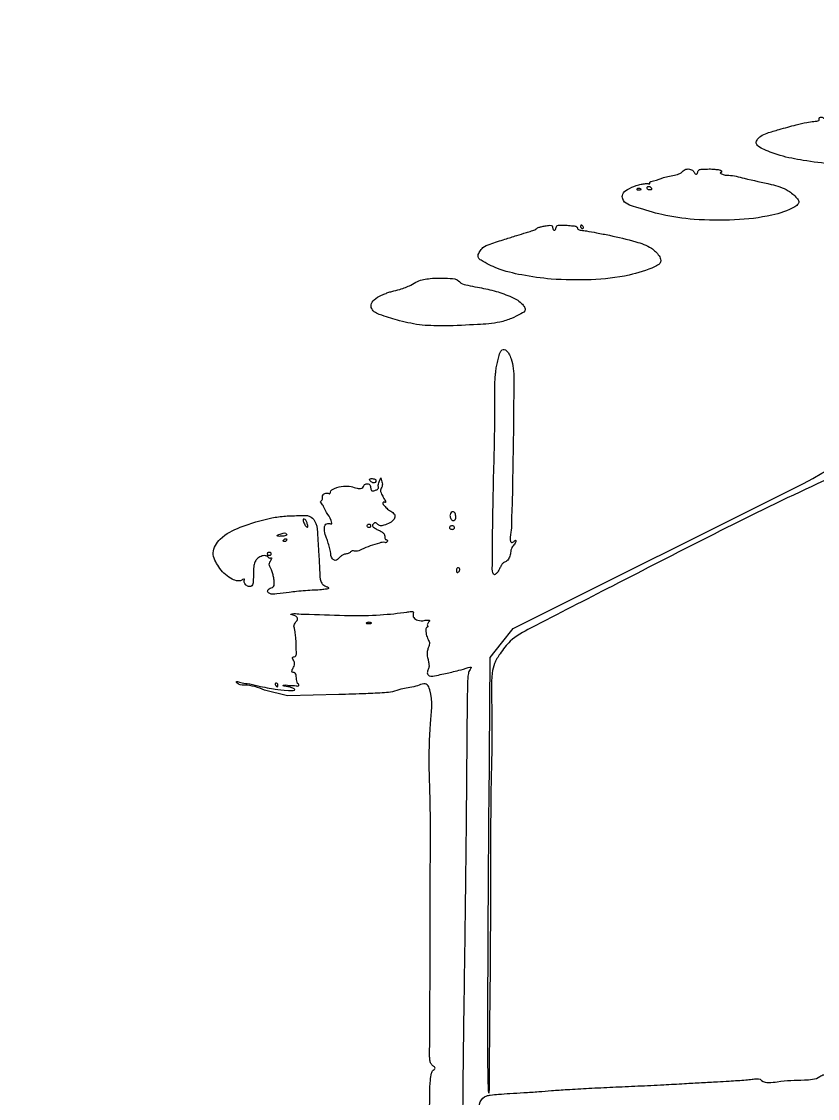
# Model space of a CAD drawing. Extents: x 145.8 to 183.3, y 29.9 to 64.5.
# Drawn here: x 158.26 to 165.39, y 49.81 to 59.44 of the extents above; entities that cross this region are included whole.
import ezdxf

# ---------------------------------------------------------------- set-up
doc = ezdxf.new("R2010")
doc.units = 0
doc.layers.add('Layer_1', color=7, linetype='CONTINUOUS')

msp = doc.modelspace()

# ---------------------------------------------------------------- linework, layer by layer
at = {"layer": 'Layer_1', "color": 7}
for points in [[(163.800847, 57.946522), (163.800847, 57.946822)], [(164.283157, 57.6714), (164.28312, 57.671595)], [(161.463487, 55.324395), (161.476987, 55.36077), (161.488312, 55.32507)], [(162.44655, 52.438125), (162.456975, 53.75385), (162.559455, 53.882625), (162.661927, 54.0114), (165.260527, 55.308577)], [(161.02797, 54.69987), (161.02803, 54.700147)], [(160.46376, 54.343155), (160.464067, 54.34299)], [(161.102947, 53.42136), (160.642275, 53.411235), (160.4388, 53.461335)], [(162.43602, 50.4885), (162.4362, 50.488477)]]:
    msp.add_lwpolyline(points, dxfattribs=at)
for points in [[(163.899645, 57.952072)], [(163.265745, 57.60747)], [(163.00173, 57.13764)], [(161.849257, 56.724915)], [(161.38737, 55.330357)], [(160.823722, 54.93492)], [(161.387505, 54.931012)], [(162.101295, 55.002832)], [(160.636215, 54.85275)], [(162.091845, 54.915337)], [(160.636215, 54.8067)], [(160.495342, 54.680565)], [(162.476332, 54.700118)], [(162.154447, 54.530962)], [(161.391218, 54.064388)], [(160.534492, 53.506673)]]:
    msp.add_lwpolyline(points, close=True, dxfattribs=at)
at = {"layer": 'Layer_1', "color": 1}
msp.add_open_spline([(176.274137, 35.676233), (174.448874, 34.323994), (170.848624, 31.656765), (164.371538, 29.864639), (157.949926, 29.994084), (152.205285, 32.244073), (147.920151, 36.383592), (145.717178, 41.904163), (145.88826, 48.00469), (148.285365, 53.910654), (152.567969, 58.979144), (158.233907, 62.65021), (164.638105, 64.525827), (171.078211, 64.375197), (176.818578, 62.130105), (181.103733, 57.990562), (183.310609, 52.46552), (183.12301, 46.383912), (180.792569, 40.401587), (177.812071, 37.284597), (176.274137, 35.676233)], degree=3, knots=[0, 0, 0, 0, 6.766367, 13.346357, 19.73316, 25.749556, 31.410271, 37.120766, 43.060724, 49.272926, 55.895829, 62.662196, 69.242186, 75.628989, 81.645386, 87.3061, 93.016596, 98.956553, 105.168756, 111.791658, 111.791658, 111.791658, 111.791658], dxfattribs=at)
at = {"layer": 'Layer_1', "color": 7}
for points, knots in [([(165.519622, 58.166055), (165.432455, 58.176287), (165.275316, 58.194732), (165.069578, 58.234329), (164.934808, 58.28393), (164.861089, 58.318371), (164.830052, 58.356306), (164.849813, 58.392672), (164.881272, 58.425792), (164.951071, 58.450938), (165.056766, 58.481677), (165.176076, 58.513596), (165.278719, 58.540794), (165.341531, 58.547707), (165.376061, 58.552644), (165.3952, 58.554656), (165.403997, 58.567639), (165.396446, 58.589542), (165.431475, 58.587413), (165.451381, 58.573807), (165.46192, 58.550278), (165.486048, 58.549737), (165.500112, 58.569743), (165.526525, 58.583295), (165.559163, 58.592042), (165.598959, 58.593371), (165.627366, 58.596063), (165.658522, 58.586757), (165.645141, 58.569334), (165.630932, 58.55749), (165.646572, 58.543139), (165.666204, 58.547364), (165.684216, 58.547498), (165.700197, 58.551752), (165.70034, 58.562535), (165.696308, 58.570467), (165.704386, 58.577501), (165.714688, 58.578555), (165.725537, 58.576763), (165.735101, 58.569848), (165.733246, 58.556484), (165.753007, 58.541808), (165.788939, 58.532278), (165.907937, 58.505895), (166.070729, 58.475508), (166.245149, 58.420897), (166.334957, 58.36655), (166.365507, 58.310112), (166.335861, 58.271749), (166.277839, 58.245094), (166.183934, 58.20874), (166.03997, 58.186834), (165.878244, 58.17189), (165.729126, 58.160818), (165.614009, 58.157297), (165.550283, 58.163156), (165.51957, 58.16598)], [0, 0, 0, 0, 0.263249, 0.474563, 0.627692, 0.690017, 0.722258, 0.757629, 0.798547, 0.86102, 0.973273, 1.132411, 1.229943, 1.292466, 1.319566, 1.337722, 1.345135, 1.364191, 1.387938, 1.417909, 1.441639, 1.455261, 1.481487, 1.508878, 1.543376, 1.582656, 1.624551, 1.639929, 1.657086, 1.67472, 1.684258, 1.709613, 1.729983, 1.742711, 1.750765, 1.758795, 1.766536, 1.777591, 1.789614, 1.799484, 1.808795, 1.825607, 1.864497, 1.923591, 2.188176, 2.364506, 2.466258, 2.502379, 2.534308, 2.595314, 2.695724, 2.83416, 3.030254, 3.183382, 3.282753, 3.375198, 3.375198, 3.375198, 3.375198]), ([(164.28312, 57.671595), (164.183919, 57.68304), (164.00251, 57.70397), (163.805515, 57.770325), (163.639597, 57.817144), (163.6375, 57.907155), (163.692917, 57.947263), (163.750016, 57.97207), (163.805787, 57.987186), (163.840672, 57.99341), (163.866653, 57.995024), (163.8778, 57.988949), (163.887875, 57.990449), (163.878027, 58.010481), (163.950093, 58.021947), (164.006911, 58.052067), (164.091131, 58.065253), (164.143423, 58.078806), (164.164735, 58.088129), (164.181956, 58.107574), (164.20945, 58.125699), (164.248901, 58.124901), (164.275574, 58.107145), (164.283065, 58.088542), (164.290926, 58.080357), (164.30005, 58.075433), (164.308706, 58.079988), (164.313629, 58.08905), (164.313448, 58.102021), (164.324767, 58.121235), (164.365504, 58.121858), (164.411419, 58.124644), (164.464212, 58.122967), (164.499043, 58.117562), (164.525221, 58.11313), (164.528827, 58.100256), (164.524813, 58.091972), (164.510533, 58.092168), (164.546012, 58.064347), (164.610164, 58.07411), (164.767447, 58.027086), (164.942316, 57.998028), (165.111389, 57.94613), (165.186354, 57.8831), (165.2223, 57.838568), (165.213419, 57.805118), (165.131479, 57.751684), (164.941841, 57.694753), (164.635714, 57.658959), (164.403516, 57.667153), (164.283157, 57.6714)], [0, 0, 0, 0, 0.293554, 0.536819, 0.67427, 0.716641, 0.77564, 0.86153, 0.9081, 0.946871, 0.970166, 0.981331, 0.987078, 0.992833, 1.0318, 1.126517, 1.240072, 1.266417, 1.290373, 1.307891, 1.343844, 1.385389, 1.419026, 1.432556, 1.444309, 1.453102, 1.46087, 1.470695, 1.48267, 1.499319, 1.5311, 1.592443, 1.64458, 1.684665, 1.705007, 1.71339, 1.720746, 1.730246, 1.739619, 1.811832, 1.952187, 2.200107, 2.362218, 2.464841, 2.499204, 2.519959, 2.559941, 2.779977, 3.115624, 3.476839, 3.476839, 3.476839, 3.476839]), ([(163.800847, 57.946822), (163.796964, 57.94801), (163.789585, 57.950267), (163.779418, 57.949475), (163.770688, 57.947408), (163.76894, 57.938761), (163.78047, 57.937197), (163.790903, 57.937471), (163.801884, 57.935909), (163.810532, 57.943318), (163.804647, 57.945265), (163.800847, 57.946522)], [0, 0, 0, 0, 0.011987, 0.022779, 0.031207, 0.035888, 0.043789, 0.057767, 0.071206, 0.075849, 0.084303, 0.084303, 0.084303, 0.084303]), ([(163.899645, 57.952072), (163.897504, 57.954857), (163.893229, 57.960416), (163.884655, 57.965775), (163.875766, 57.968565), (163.867453, 57.966295), (163.861939, 57.960258), (163.859543, 57.951931), (163.863568, 57.94295), (163.873157, 57.937628), (163.88448, 57.935949), (163.895024, 57.936848), (163.902925, 57.943873), (163.900762, 57.949281), (163.899645, 57.952072)], [0, 0, 0, 0, 0.010456, 0.020877, 0.02989, 0.037587, 0.045256, 0.053535, 0.062108, 0.072515, 0.084987, 0.096144, 0.103813, 0.11199, 0.11199, 0.11199, 0.11199]), ([(163.001767, 57.137692), (162.914302, 57.148298), (162.752251, 57.167946), (162.536934, 57.221011), (162.414954, 57.28249), (162.350001, 57.323932), (162.345871, 57.356747), (162.365183, 57.387069), (162.394435, 57.430242), (162.478801, 57.459846), (162.578738, 57.492907), (162.687983, 57.526318), (162.767292, 57.551408), (162.818971, 57.566225), (162.847271, 57.575748), (162.863783, 57.582522), (162.874964, 57.593114), (162.891188, 57.602039), (162.916534, 57.608395), (162.951445, 57.615507), (162.981145, 57.620121), (163.012148, 57.620043), (163.015505, 57.601591), (163.016286, 57.589077), (163.02169, 57.5793), (163.030917, 57.574769), (163.040022, 57.579242), (163.045687, 57.588636), (163.045852, 57.601763), (163.054951, 57.621717), (163.096105, 57.620456), (163.142409, 57.621382), (163.190713, 57.615617), (163.22725, 57.613628), (163.23922, 57.597445), (163.239584, 57.583827), (163.253942, 57.577266), (163.279493, 57.575427), (163.332445, 57.567784), (163.416733, 57.551938), (163.565603, 57.522585), (163.729735, 57.484293), (163.890514, 57.432927), (163.95855, 57.364097), (163.988989, 57.311526), (163.972593, 57.270294), (163.872442, 57.219351), (163.67099, 57.159795), (163.354455, 57.124474), (163.121316, 57.133176), (163.00173, 57.13764)], [0, 0, 0, 0, 0.264978, 0.490935, 0.653888, 0.686513, 0.70735, 0.745225, 0.790713, 0.861197, 1.001544, 1.112532, 1.202335, 1.251509, 1.273497, 1.292268, 1.304151, 1.319313, 1.347183, 1.382407, 1.424393, 1.444625, 1.460154, 1.472829, 1.483341, 1.492063, 1.500627, 1.510988, 1.523389, 1.539963, 1.569892, 1.630777, 1.686153, 1.717876, 1.732018, 1.742348, 1.755559, 1.773145, 1.821317, 1.914157, 2.031627, 2.275139, 2.425576, 2.5224, 2.565247, 2.594145, 2.643928, 2.889604, 3.230578, 3.589669, 3.589669, 3.589669, 3.589669]), ([(163.265745, 57.60747), (163.265935, 57.610116), (163.266271, 57.6148), (163.268103, 57.620668), (163.272838, 57.624201), (163.278396, 57.620438), (163.283766, 57.615293), (163.288998, 57.608154), (163.292708, 57.60045), (163.289723, 57.592746), (163.281686, 57.591195), (163.273863, 57.593153), (163.267087, 57.599076), (163.266196, 57.604649), (163.265745, 57.60747)], [0, 0, 0, 0, 0.00795, 0.014078, 0.018113, 0.023327, 0.031483, 0.041407, 0.049716, 0.055843, 0.063085, 0.071704, 0.079848, 0.088192, 0.088192, 0.088192, 0.088192]), ([(161.849242, 56.724967), (161.780573, 56.736509), (161.657007, 56.757278), (161.512185, 56.806494), (161.406366, 56.841831), (161.382255, 56.911948), (161.422803, 56.962411), (161.473403, 56.990051), (161.522139, 57.009753), (161.552845, 57.022503), (161.59461, 57.032872), (161.658972, 57.048319), (161.73736, 57.07637), (161.817997, 57.131499), (161.941996, 57.148822), (162.061833, 57.149757), (162.166687, 57.139311), (162.201759, 57.090771), (162.265449, 57.082492), (162.362091, 57.061809), (162.491738, 57.038244), (162.618778, 56.992136), (162.709856, 56.950868), (162.749632, 56.908563), (162.767242, 56.887043), (162.776536, 56.851569), (162.714551, 56.819826), (162.64624, 56.783504), (162.514087, 56.740564), (162.31448, 56.731287), (162.08233, 56.715971), (161.917513, 56.722296), (161.849257, 56.724915)], [0, 0, 0, 0, 0.20718, 0.372805, 0.471186, 0.516438, 0.56953, 0.645986, 0.691158, 0.726877, 0.745529, 0.820095, 0.925759, 0.992996, 1.110169, 1.287767, 1.371066, 1.396334, 1.460087, 1.548451, 1.700754, 1.85011, 1.95646, 1.993709, 2.023077, 2.040045, 2.095203, 2.187122, 2.296302, 2.498292, 2.78806, 2.99289, 2.99289, 2.99289, 2.99289]), ([(160.4388, 53.461335), (160.381142, 53.483569), (160.302266, 53.513984), (160.201889, 53.504145), (160.179576, 53.542927), (160.239928, 53.52374), (160.286912, 53.521929), (160.399395, 53.493483), (160.531541, 53.467984), (160.605866, 53.461786), (160.720589, 53.452904), (160.699075, 53.478596), (160.675517, 53.48264), (160.652915, 53.493801), (160.588608, 53.497877), (160.630552, 53.513079), (160.669507, 53.496703), (160.70769, 53.50407), (160.745037, 53.494087), (160.745608, 53.512822), (160.72983, 53.521621), (160.725567, 53.545102), (160.722614, 53.5699), (160.722039, 53.593085), (160.715976, 53.612535), (160.701372, 53.620377), (160.68206, 53.617523), (160.683312, 53.644998), (160.696753, 53.662124), (160.706408, 53.68609), (160.706067, 53.70796), (160.698188, 53.728115), (160.687766, 53.742041), (160.689157, 53.759857), (160.705467, 53.757452), (160.723919, 53.77137), (160.721464, 53.816155), (160.722358, 53.869179), (160.717282, 53.930466), (160.712981, 53.977859), (160.705712, 54.010366), (160.699375, 54.032885), (160.70536, 54.053639), (160.72037, 54.07238), (160.738771, 54.097647), (160.719666, 54.130624), (160.656121, 54.136612), (160.703517, 54.14808), (160.753011, 54.140418), (160.929414, 54.139801), (161.17006, 54.124702), (161.458004, 54.130414), (161.652543, 54.149895), (161.740355, 54.16486), (161.772533, 54.164247), (161.765409, 54.137099), (161.766957, 54.104267), (161.813697, 54.08046), (161.86181, 54.079864), (161.89219, 54.091051), (161.920856, 54.084754), (161.904587, 54.068949), (161.897922, 54.057678), (161.893375, 54.045259), (161.895573, 54.036028), (161.901332, 54.031129), (161.897826, 54.025129), (161.883301, 54.026927), (161.880806, 53.98608), (161.8854, 53.950338), (161.900874, 53.912796), (161.914773, 53.887204), (161.911834, 53.863738), (161.902243, 53.837852), (161.891723, 53.807459), (161.891464, 53.771418), (161.900212, 53.737251), (161.907617, 53.704901), (161.910455, 53.679383), (161.90797, 53.659915), (161.899723, 53.646292), (161.896837, 53.631096), (161.890777, 53.610104), (161.919686, 53.575441), (161.998786, 53.599537), (162.113952, 53.622693), (162.182993, 53.637801), (162.301613, 53.676079), (162.269905, 53.639497), (162.255765, 53.594177), (162.252964, 53.484973), (162.247916, 53.122459), (162.243862, 52.43656), (162.233627, 51.56262), (162.224173, 50.840814), (162.216257, 50.299687), (162.211481, 49.840548), (162.205965, 49.205989), (162.199282, 48.481388), (162.192353, 47.821387), (162.185186, 47.393278), (162.176486, 47.084686), (162.173218, 46.76635), (162.16984, 46.468316), (162.169613, 46.268444), (162.169422, 46.165811), (162.168327, 46.095201), (162.168304, 46.056976), (162.17419, 46.03145), (162.204104, 46.022849), (162.244052, 46.041474), (162.291063, 46.06699), (162.334361, 46.106059), (162.348584, 46.142859), (162.365584, 46.187451), (162.322939, 46.189488), (162.337065, 46.274054), (162.33329, 46.353816), (162.352434, 46.443122), (162.363099, 46.496883), (162.36402, 46.521184), (162.354656, 46.548421), (162.351061, 46.596038), (162.352183, 46.672367), (162.358247, 46.780412), (162.365492, 46.914511), (162.369864, 47.063251), (162.371556, 47.211743), (162.371966, 47.347107), (162.373792, 47.459292), (162.377418, 47.557408), (162.38255, 47.666161), (162.384597, 47.808923), (162.389506, 47.974333), (162.383906, 48.138985), (162.407329, 48.232121), (162.390747, 48.310159), (162.412972, 48.313946), (162.413222, 48.323243), (162.347135, 48.440428), (162.430855, 48.862405), (162.493965, 49.245879), (162.301883, 49.810204), (162.472354, 49.840899), (162.54045, 49.846365), (162.640924, 49.853005), (162.760732, 49.859766), (162.884872, 49.868149), (163.013451, 49.878723), (163.163148, 49.889146), (163.34578, 49.899235), (163.557579, 49.909191), (163.780625, 49.919092), (163.994535, 49.92971), (164.183962, 49.940034), (164.344322, 49.949425), (164.477368, 49.957027), (164.585338, 49.962716), (164.670226, 49.967916), (164.738762, 49.973143), (164.796534, 49.9799), (164.837677, 49.983739), (164.869937, 49.983959), (164.915327, 49.937622), (165.068897, 49.969378), (165.229036, 49.971713), (165.375677, 49.977116), (165.428907, 50.018458), (165.463189, 50.023971), (165.577918, 50.035366), (165.792093, 50.041907), (166.077701, 50.061915), (166.391228, 50.083068), (166.687983, 50.105033), (166.952436, 50.121947), (167.127394, 50.12746), (167.218543, 50.129566), (167.269683, 50.119634), (167.29092, 50.070612), (167.326249, 50.014983), (167.375409, 49.954973), (167.41699, 49.912597), (167.447819, 49.898746), (167.466632, 49.897286), (167.48088, 49.910767), (167.508445, 49.918552), (167.549738, 49.923395), (167.600886, 49.925025), (167.652955, 49.925106), (167.68825, 49.931708), (167.716874, 49.934462), (167.718781, 49.949758), (167.707901, 49.955457), (167.664466, 49.956957), (167.579352, 49.993949), (167.49839, 50.052313), (167.415274, 50.118958), (167.437324, 50.169364), (167.455906, 50.197019), (167.483073, 50.201216), (167.49638, 50.218663), (167.498003, 50.242032), (167.499163, 50.272719), (167.499232, 50.304477), (167.504557, 50.330344), (167.516894, 50.345924), (167.537956, 50.344277), (167.534539, 50.310149), (167.532588, 50.278198), (167.524226, 50.239233), (167.51883, 50.210126), (167.50736, 50.196398), (167.500925, 50.184222), (167.510837, 50.16991), (167.534953, 50.138142), (167.565417, 50.112727), (167.601139, 50.06653), (167.617833, 50.083379), (167.622634, 50.09761), (167.611024, 50.109676), (167.595458, 50.117434), (167.572803, 50.114258), (167.570361, 50.132479), (167.604048, 50.120132), (167.636075, 50.15104), (167.649581, 50.23141), (167.659677, 50.356187), (167.663303, 50.495816), (167.672109, 50.593871), (167.656441, 50.649246), (167.622143, 50.648422), (167.620449, 50.684727), (167.63553, 50.7105), (167.654293, 50.736395), (167.65362, 50.767632), (167.63911, 50.795382), (167.621683, 50.819471), (167.625317, 50.848435), (167.655581, 50.856296), (167.680901, 50.871123), (167.702023, 50.89269), (167.701895, 50.914274), (167.689511, 50.922625), (167.680691, 50.91319), (167.673628, 50.903148), (167.673304, 50.88094), (167.657113, 50.88784), (167.663882, 50.90712), (167.662853, 50.923429), (167.668071, 50.937903), (167.677853, 50.942716), (167.687462, 50.944779), (167.690009, 50.956009), (167.686389, 50.966921), (167.683578, 50.980148), (167.689821, 50.993314), (167.701546, 51.001214), (167.715501, 51.002998), (167.718086, 51.016971), (167.705052, 51.021975), (167.694722, 51.029139), (167.69261, 51.04312), (167.704172, 51.052951), (167.711987, 51.071478), (167.712715, 51.099057), (167.70806, 51.130505), (167.704021, 51.161515), (167.703214, 51.185704), (167.709109, 51.201825), (167.718672, 51.20864), (167.722159, 51.218822), (167.721445, 51.234628), (167.721824, 51.264183), (167.725095, 51.312045), (167.7302, 51.376641), (167.736697, 51.450895), (167.74288, 51.525671), (167.747434, 51.592811), (167.751968, 51.648025), (167.755888, 51.689923), (167.764799, 51.736355), (167.777146, 51.808605), (167.786373, 51.924618), (167.794542, 52.043396), (167.800178, 52.146613), (167.805139, 52.217045), (167.812049, 52.300563), (167.822271, 52.411767), (167.835234, 52.578756), (167.848313, 52.75551), (167.862518, 52.936771), (167.875813, 53.097168), (167.889698, 53.25338), (167.900941, 53.385483), (167.905415, 53.477961), (167.906938, 53.531549), (167.899716, 53.558677), (167.903149, 53.581548), (167.912071, 53.613623), (167.921466, 53.663304), (167.928782, 53.732516), (167.937751, 53.864741), (167.945407, 54.016513), (167.95673, 54.153621), (167.974564, 54.224225), (167.99537, 54.242903), (168.000094, 54.259052), (167.97956, 54.265518), (167.979917, 54.319181), (167.981995, 54.41301), (167.997335, 54.566917), (168.011656, 54.742743), (168.023877, 54.907194), (168.031443, 55.046517), (168.037133, 55.153269), (168.042851, 55.226741), (168.051193, 55.273957), (168.061602, 55.307091), (168.064544, 55.344117), (168.066757, 55.410276), (168.069441, 55.50769), (168.078294, 55.627582), (168.089301, 55.724188), (168.097744, 55.797316), (168.101779, 55.854765), (168.105449, 55.920199), (168.109255, 55.986587), (168.114183, 56.046637), (168.120853, 56.100194), (168.127706, 56.154685), (168.133146, 56.217346), (168.137708, 56.287088), (168.142731, 56.355451), (168.149887, 56.413824), (168.158581, 56.459097), (168.167037, 56.487818), (168.168446, 56.510441), (168.158137, 56.520314), (168.146459, 56.524858), (168.150699, 56.537646), (168.161278, 56.544349), (168.170541, 56.549855), (168.175601, 56.560683), (168.164542, 56.560857), (168.154712, 56.567964), (168.153041, 56.588645), (168.155537, 56.613339), (168.159805, 56.643719), (168.164487, 56.673215), (168.166419, 56.703122), (168.181249, 56.73652), (168.227085, 56.766467), (168.300813, 56.804299), (168.358231, 56.841746), (168.443663, 56.862083), (168.425426, 56.750219), (168.417327, 56.608216), (168.392476, 56.378173), (168.374618, 56.177005), (168.36236, 56.021669), (168.351556, 55.901744), (168.342204, 55.8112), (168.33518, 55.748244), (168.330601, 55.696049), (168.325777, 55.634919), (168.321174, 55.565323), (168.315565, 55.48969), (168.310074, 55.409346), (168.303047, 55.324367), (168.295526, 55.235644), (168.286434, 55.14543), (168.278757, 55.055935), (168.273591, 54.969398), (168.272036, 54.891447), (168.27049, 54.829284), (168.268826, 54.785743), (168.260395, 54.752877), (168.245051, 54.704925), (168.244588, 54.59774), (168.235981, 54.485307), (168.230593, 54.390842), (168.228814, 54.354198), (168.22499, 54.329427), (168.221596, 54.299874), (168.218938, 54.250233), (168.215135, 54.17888), (168.209569, 54.098152), (168.202865, 54.022378), (168.193257, 53.956609), (168.184032, 53.893666), (168.178624, 53.825734), (168.175618, 53.753186), (168.172985, 53.68345), (168.168371, 53.623271), (168.159979, 53.572833), (168.151959, 53.524236), (168.147566, 53.469283), (168.145384, 53.399126), (168.141371, 53.306483), (168.132277, 53.189099), (168.12016, 53.056577), (168.107345, 52.926895), (168.097378, 52.817341), (168.089325, 52.714886), (168.081725, 52.59567), (168.065487, 52.405286), (168.047529, 52.19969), (168.031672, 52.006883), (168.02215, 51.887024), (168.018483, 51.808678), (168.016132, 51.765435), (168.014101, 51.740941), (168.001384, 51.718508), (167.996995, 51.671683), (167.988654, 51.591495), (167.983039, 51.480316), (167.977281, 51.364015), (167.971905, 51.267435), (167.958662, 51.101292), (167.932694, 50.83153), (167.908768, 50.483358), (167.901163, 50.212836), (167.893481, 50.083797), (167.904206, 50.033111), (167.9378, 50.033367), (167.959814, 50.039051), (167.9749, 50.023568), (167.953698, 50.008761), (167.931934, 49.994285), (167.89333, 49.978803), (167.864467, 49.969847), (167.84904, 49.96506)], [0, 0, 0, 0, 0.188059, 0.257261, 0.267039, 0.296117, 0.366606, 0.463319, 0.622035, 0.739277, 0.796882, 0.805085, 0.828427, 0.862954, 0.908376, 0.915543, 0.978625, 1.025175, 1.050227, 1.056481, 1.07387, 1.097434, 1.123815, 1.149728, 1.167832, 1.180431, 1.197909, 1.21225, 1.245436, 1.267213, 1.287361, 1.309722, 1.330566, 1.340303, 1.353045, 1.369592, 1.40424, 1.474505, 1.535639, 1.586805, 1.617148, 1.635916, 1.655795, 1.678417, 1.710075, 1.737358, 1.785677, 1.797094, 1.856136, 1.95048, 2.311848, 2.585584, 2.824846, 2.86621, 2.883881, 2.897805, 2.935109, 2.97854, 3.036504, 3.073307, 3.085332, 3.102189, 3.117918, 3.130538, 3.139311, 3.145497, 3.149641, 3.15614, 3.183196, 3.235831, 3.282922, 3.300143, 3.3217, 3.350416, 3.383886, 3.417189, 3.456722, 3.489417, 3.516725, 3.53352, 3.547051, 3.563629, 3.580002, 3.610002, 3.675052, 3.801244, 3.948237, 3.995384, 4.016558, 4.056642, 4.149978, 4.331576, 5.158464, 6.194161, 6.959153, 7.322978, 7.81784, 8.336606, 9.22674, 9.991727, 10.316723, 10.511222, 10.917873, 11.271605, 11.405792, 11.516851, 11.580737, 11.615273, 11.635359, 11.650941, 11.699975, 11.760952, 11.815909, 11.863037, 11.897193, 11.91375, 11.963821, 12.083532, 12.197172, 12.223747, 12.249059, 12.268662, 12.309412, 12.391266, 12.497962, 12.633871, 12.794204, 12.944301, 13.079375, 13.200292, 13.280894, 13.373866, 13.527134, 13.707554, 13.877813, 13.996144, 14.041082, 14.047315, 14.054052, 14.064115, 14.45887, 15.169386, 15.565124, 15.596503, 15.670955, 15.772756, 15.897349, 16.03139, 16.145878, 16.284417, 16.481543, 16.6946, 16.920511, 17.151341, 17.337117, 17.489631, 17.633251, 17.736883, 17.814043, 17.888253, 17.94349, 17.987339, 18.015132, 18.033803, 18.173272, 18.416733, 18.559842, 18.580698, 18.615767, 18.660919, 18.929101, 19.255516, 19.520901, 19.871752, 20.147379, 20.318408, 20.391784, 20.427866, 20.461784, 20.541454, 20.629832, 20.694052, 20.715508, 20.731158, 20.746597, 20.771206, 20.815688, 20.871235, 20.925756, 20.967506, 20.988435, 20.996351, 21.005881, 21.020198, 21.129498, 21.26514, 21.352737, 21.383951, 21.419844, 21.447851, 21.459153, 21.482942, 21.515672, 21.552384, 21.577665, 21.594309, 21.607145, 21.628119, 21.675136, 21.715014, 21.745557, 21.761123, 21.769027, 21.78424, 21.806712, 21.891626, 21.922333, 21.93866, 21.951024, 21.963558, 21.983071, 22.007178, 22.010272, 22.032218, 22.06953, 22.136467, 22.267489, 22.451533, 22.546167, 22.576314, 22.601459, 22.625924, 22.663698, 22.694589, 22.717925, 22.752923, 22.787671, 22.804357, 22.83036, 22.86956, 22.895802, 22.916908, 22.924231, 22.933617, 22.948546, 22.968463, 22.972346, 22.994435, 23.012266, 23.026222, 23.036043, 23.04421, 23.053347, 23.065668, 23.07945, 23.092361, 23.106446, 23.121502, 23.128337, 23.142142, 23.155994, 23.165679, 23.179389, 23.197837, 23.224992, 23.260709, 23.293374, 23.318811, 23.332903, 23.342367, 23.352882, 23.363405, 23.389824, 23.44149, 23.507295, 23.584224, 23.665101, 23.73239, 23.786082, 23.831351, 23.858481, 23.927862, 24.051142, 24.20726, 24.285143, 24.361234, 24.419072, 24.536551, 24.696245, 24.921535, 25.068263, 25.241708, 25.404321, 25.53892, 25.63896, 25.683021, 25.698312, 25.722353, 25.750843, 25.798663, 25.873561, 25.959554, 26.196672, 26.325213, 26.381491, 26.40115, 26.411582, 26.422339, 26.453575, 26.547872, 26.727172, 26.904024, 27.081348, 27.22078, 27.322794, 27.402074, 27.4417, 27.46633, 27.505961, 27.552399, 27.665218, 27.798104, 27.912946, 27.956893, 28.018923, 28.085671, 28.153512, 28.218415, 28.266372, 28.315412, 28.383168, 28.455, 28.525144, 28.588616, 28.63182, 28.662133, 28.680768, 28.693934, 28.703834, 28.711893, 28.727169, 28.740651, 28.746762, 28.753833, 28.764906, 28.782577, 28.810445, 28.841576, 28.873843, 28.900228, 28.931218, 28.979106, 29.060117, 29.174797, 29.215539, 29.258709, 29.431857, 29.718536, 29.915127, 30.045369, 30.18482, 30.276613, 30.318398, 30.374858, 30.433789, 30.502355, 30.584099, 30.661311, 30.743945, 30.839904, 30.928428, 31.015954, 31.109354, 31.188476, 31.249698, 31.296254, 31.318389, 31.35129, 31.44684, 31.63591, 31.691172, 31.730654, 31.745821, 31.766333, 31.819873, 31.894888, 31.98072, 32.062633, 32.122995, 32.180095, 32.25344, 32.327286, 32.397921, 32.462834, 32.508133, 32.551261, 32.610554, 32.673313, 32.761857, 32.888705, 33.026469, 33.161085, 33.279642, 33.356483, 33.469388, 33.638004, 33.929675, 34.088584, 34.218258, 34.290645, 34.32331, 34.348993, 34.362741, 34.399646, 34.487145, 34.606656, 34.732582, 34.836795, 34.896744, 35.23266, 35.648062, 35.95177, 36.025684, 36.055372, 36.085349, 36.111502, 36.120161, 36.139276, 36.16691, 36.209522, 36.258451, 36.258451, 36.258451, 36.258451]), ([(165.260527, 55.308577), (165.698066, 55.556751), (166.448406, 55.982349), (167.311412, 56.165215), (167.754157, 56.684655), (167.875988, 56.601459), (167.875231, 56.59005), (167.854019, 56.479452), (167.308024, 56.387808), (166.601105, 55.846769), (165.166824, 55.22952), (163.879491, 54.558385), (163.001173, 54.111873), (162.644762, 53.924341), (162.552009, 53.799044), (162.49149, 53.705062), (162.461286, 53.545372), (162.480198, 53.189625), (162.458436, 52.546385), (162.461138, 51.728959), (162.455344, 50.782344), (162.449699, 50.410004), (162.446761, 49.765387), (162.437073, 50.010151), (162.437362, 50.19255), (162.436516, 50.379174), (162.43602, 50.4885)], [0, 0, 0, 0, 1.464231, 2.511031, 2.913778, 2.919649, 2.929763, 2.944079, 3.264606, 4.222115, 5.85141, 7.787201, 8.610809, 8.828059, 8.971982, 9.072998, 9.159674, 9.452713, 10.140371, 11.07379, 11.996765, 12.657035, 12.911679, 12.995018, 13.220003, 13.538206, 13.538206, 13.538206, 13.538206]), ([(162.476332, 54.700147), (162.478832, 54.897057), (162.484127, 55.314125), (162.50266, 55.844512), (162.494619, 56.19237), (162.509891, 56.335428), (162.518601, 56.381207), (162.530373, 56.431892), (162.541667, 56.47315), (162.557617, 56.5076), (162.584881, 56.511022), (162.608495, 56.49711), (162.627393, 56.466383), (162.65017, 56.414226), (162.671754, 56.303565), (162.665612, 56.062174), (162.665344, 55.74089), (162.657675, 55.397137), (162.655512, 55.16426), (162.645601, 54.981809), (162.650337, 54.895011), (162.624565, 54.771877), (162.671653, 54.785797), (162.675933, 54.799321), (162.685915, 54.80366), (162.686917, 54.791949), (162.683116, 54.781522), (162.675197, 54.766563), (162.662266, 54.752909), (162.649924, 54.735534), (162.641757, 54.713978), (162.639647, 54.684599), (162.631363, 54.650698), (162.611438, 54.615363), (162.583551, 54.606371), (162.565657, 54.592707), (162.554264, 54.572832), (162.541169, 54.547402), (162.526537, 54.520669), (162.512439, 54.502807), (162.491353, 54.486863), (162.473152, 54.52816), (162.478802, 54.591743), (162.477318, 54.656873), (162.476332, 54.700118)], [0, 0, 0, 0, 0.590702, 1.251153, 1.592851, 1.632061, 1.682308, 1.732847, 1.78683, 1.814998, 1.836582, 1.860049, 1.893694, 1.942661, 2.030885, 2.228465, 2.664812, 2.997756, 3.253668, 3.377172, 3.519457, 3.589494, 3.614762, 3.627148, 3.632544, 3.639597, 3.652479, 3.66971, 3.688284, 3.709143, 3.733175, 3.756336, 3.796948, 3.838609, 3.869404, 3.881591, 3.905443, 3.936655, 3.968544, 3.994427, 4.010292, 4.031758, 4.095629, 4.221837, 4.221837, 4.221837, 4.221837]), ([(161.02803, 54.700147), (161.023988, 54.716579), (161.015789, 54.749907), (161.002152, 54.796385), (160.982584, 54.845829), (160.969128, 54.892947), (160.977289, 54.949264), (161.015786, 54.955004), (161.031296, 54.947998), (161.042059, 54.948819), (161.036643, 54.987384), (161.002699, 55.028731), (160.972374, 55.092147), (160.952296, 55.128407), (160.937876, 55.14209), (160.939684, 55.151257), (160.947311, 55.156719), (160.954799, 55.164356), (160.958253, 55.176187), (160.953185, 55.190975), (160.95929, 55.213365), (160.985699, 55.225885), (161.005976, 55.222501), (161.02034, 55.217086), (161.026881, 55.224285), (161.026032, 55.24735), (161.077477, 55.273413), (161.137384, 55.289194), (161.209419, 55.286886), (161.260149, 55.266241), (161.303074, 55.260372), (161.325205, 55.278918), (161.327326, 55.296389), (161.340658, 55.304555), (161.356233, 55.307371), (161.373061, 55.305126), (161.386018, 55.292463), (161.387043, 55.275604), (161.388294, 55.260666), (161.392487, 55.24836), (161.408116, 55.23961), (161.429271, 55.249583), (161.452379, 55.256672), (161.45918, 55.274624), (161.453635, 55.288627), (161.45774, 55.30554), (161.46147, 55.317776), (161.463487, 55.324395)], [0, 0, 0, 0, 0.05075, 0.102936, 0.145404, 0.209191, 0.254392, 0.290278, 0.302513, 0.309534, 0.315206, 0.401639, 0.479792, 0.520583, 0.528339, 0.535669, 0.544877, 0.555851, 0.567427, 0.579474, 0.601806, 0.629869, 0.657324, 0.664578, 0.671678, 0.681912, 0.731019, 0.812182, 0.881758, 0.937589, 0.979289, 1.002439, 1.014971, 1.02897, 1.045062, 1.062781, 1.077525, 1.095244, 1.111149, 1.123534, 1.13185, 1.161495, 1.186879, 1.201265, 1.212709, 1.230479, 1.251421, 1.251421, 1.251421, 1.251421]), ([(161.488312, 55.32507), (161.489893, 55.318106), (161.492966, 55.304564), (161.49127, 55.284321), (161.481954, 55.267903), (161.471747, 55.248643), (161.481918, 55.219318), (161.500025, 55.190185), (161.509461, 55.165609), (161.526246, 55.144521), (161.51405, 55.138321), (161.508188, 55.145316), (161.498788, 55.143552), (161.494444, 55.128854), (161.512464, 55.106817), (161.538009, 55.079028), (161.574161, 55.058076), (161.610802, 55.03072), (161.598366, 54.983225), (161.556968, 54.955715), (161.514147, 54.936931), (161.468753, 54.925653), (161.449562, 54.947091), (161.43153, 54.962671), (161.411734, 54.951102), (161.39861, 54.932335), (161.413341, 54.91614), (161.431983, 54.904792), (161.459285, 54.892026), (161.486676, 54.879489), (161.508333, 54.860747), (161.513039, 54.839296), (161.513799, 54.822667), (161.519184, 54.809908), (161.528309, 54.805208), (161.536824, 54.804779), (161.539732, 54.796686), (161.536127, 54.789031), (161.530022, 54.782447), (161.520978, 54.778975), (161.5003, 54.78754), (161.451969, 54.773065), (161.383663, 54.754858), (161.323913, 54.726897), (161.283661, 54.708045), (161.261429, 54.702514), (161.243007, 54.703984), (161.22912, 54.708308), (161.216221, 54.705577), (161.207862, 54.696668), (161.199019, 54.687397), (161.185491, 54.681708), (161.169166, 54.680526), (161.149819, 54.676405), (161.129169, 54.664732), (161.103742, 54.646595), (161.077404, 54.61064), (161.032186, 54.644587), (161.029713, 54.677018), (161.02797, 54.69987)], [0, 0, 0, 0, 0.021407, 0.041629, 0.0588, 0.07813, 0.103959, 0.145936, 0.178042, 0.196163, 0.201408, 0.211712, 0.218688, 0.225356, 0.252817, 0.294807, 0.341206, 0.380827, 0.416023, 0.467503, 0.523836, 0.563431, 0.589743, 0.606671, 0.62791, 0.649827, 0.662712, 0.68654, 0.717238, 0.75209, 0.777685, 0.799034, 0.81535, 0.828339, 0.837763, 0.845133, 0.851406, 0.859707, 0.869332, 0.878161, 0.886523, 0.933909, 1.020138, 1.103494, 1.129762, 1.153638, 1.171144, 1.184518, 1.196929, 1.208043, 1.220452, 1.235226, 1.250597, 1.269502, 1.294143, 1.320158, 1.367768, 1.395605, 1.462006, 1.462006, 1.462006, 1.462006]), ([(161.38737, 55.330282), (161.382096, 55.33488), (161.374411, 55.341579), (161.383702, 55.356705), (161.400961, 55.353073), (161.416591, 55.352585), (161.429571, 55.348212), (161.437775, 55.335435), (161.429284, 55.316471), (161.404755, 55.313479), (161.393725, 55.324187), (161.38737, 55.330357)], [0, 0, 0, 0, 0.017606, 0.025652, 0.045209, 0.06208, 0.07514, 0.083778, 0.104818, 0.123444, 0.148767, 0.148767, 0.148767, 0.148767]), ([(160.464067, 54.34299), (160.465223, 54.347422), (160.467815, 54.35737), (160.480821, 54.368752), (160.498299, 54.376842), (160.521738, 54.38399), (160.52737, 54.418088), (160.521571, 54.452751), (160.514448, 54.493195), (160.504944, 54.526841), (160.493304, 54.554329), (160.479753, 54.574868), (160.480138, 54.599092), (160.492091, 54.618209), (160.49903, 54.630032), (160.505331, 54.64457), (160.495127, 54.642527), (160.488531, 54.639098), (160.478098, 54.641624), (160.467479, 54.654218), (160.443607, 54.669083), (160.404149, 54.659144), (160.370894, 54.638067), (160.346894, 54.604351), (160.338837, 54.557211), (160.338896, 54.50129), (160.337271, 54.447424), (160.334078, 54.407965), (160.314496, 54.382934), (160.28247, 54.38966), (160.26001, 54.411986), (160.252002, 54.434868), (160.262, 54.455381), (160.24544, 54.455245), (160.21527, 54.424807), (160.107841, 54.466259), (160.028863, 54.553651), (159.952143, 54.691131), (160.050754, 54.843935), (160.245524, 54.933695), (160.44538, 54.995741), (160.628012, 55.02132), (160.739613, 55.021006), (160.837776, 55.029879), (160.903758, 54.966819), (160.913155, 54.840372), (160.923123, 54.688202), (160.930501, 54.541735), (160.933583, 54.449501), (160.954619, 54.407265), (160.975255, 54.395196), (160.988153, 54.387252), (160.998506, 54.383964), (161.006175, 54.382511), (161.010427, 54.377794), (161.01386, 54.366329), (160.979284, 54.364176), (160.944206, 54.357223), (160.877122, 54.355141), (160.80397, 54.351166), (160.729376, 54.345059), (160.64339, 54.333002), (160.567327, 54.326406), (160.491385, 54.312591), (160.470153, 54.336082), (160.46376, 54.343155)], [0, 0, 0, 0, 0.013508, 0.030314, 0.049036, 0.072854, 0.09642, 0.141804, 0.181329, 0.218767, 0.246442, 0.27106, 0.290536, 0.315967, 0.333277, 0.341799, 0.347161, 0.356786, 0.366248, 0.37581, 0.405949, 0.444396, 0.489496, 0.523113, 0.564898, 0.630181, 0.691182, 0.727156, 0.747322, 0.777339, 0.810101, 0.839524, 0.850811, 0.857832, 0.878009, 0.978566, 1.125945, 1.261389, 1.398109, 1.606793, 1.901068, 2.024053, 2.155645, 2.243018, 2.301187, 2.407369, 2.606429, 2.766924, 2.846214, 2.881939, 2.900794, 2.916942, 2.92715, 2.933502, 2.939571, 2.945623, 2.964546, 3.011309, 3.076463, 3.154488, 3.23492, 3.300422, 3.412721, 3.47659, 3.504105, 3.504105, 3.504105, 3.504105]), ([(162.101295, 55.002832), (162.098761, 55.011843), (162.094233, 55.027945), (162.104869, 55.051001), (162.124735, 55.059449), (162.140009, 55.050659), (162.146304, 55.035413), (162.15022, 55.013625), (162.148865, 54.984493), (162.115026, 54.973917), (162.106418, 54.992043), (162.101295, 55.002832)], [0, 0, 0, 0, 0.027225, 0.04865, 0.070892, 0.081987, 0.09793, 0.117991, 0.150861, 0.171774, 0.202524, 0.202524, 0.202524, 0.202524]), ([(160.823797, 54.93492), (160.821524, 54.944988), (160.817152, 54.96435), (160.807307, 54.986143), (160.783338, 54.995404), (160.781902, 54.978433), (160.786344, 54.96484), (160.797891, 54.944617), (160.804391, 54.926631), (160.826104, 54.913927), (160.824658, 54.926676), (160.823722, 54.93492)], [0, 0, 0, 0, 0.030632, 0.058905, 0.074392, 0.083974, 0.099775, 0.11979, 0.151648, 0.160995, 0.178094, 0.178094, 0.178094, 0.178094]), ([(161.387505, 54.931012), (161.387094, 54.933768), (161.386285, 54.939193), (161.380071, 54.945258), (161.371889, 54.94741), (161.363647, 54.945284), (161.357585, 54.939305), (161.355432, 54.931058), (161.35756, 54.922833), (161.363534, 54.916766), (161.371798, 54.914615), (161.379959, 54.916741), (161.386263, 54.922721), (161.387084, 54.928204), (161.387505, 54.931012)], [0, 0, 0, 0, 0.008167, 0.016082, 0.024395, 0.032562, 0.040478, 0.04879, 0.056957, 0.064873, 0.073185, 0.081352, 0.089268, 0.097581, 0.097581, 0.097581, 0.097581]), ([(162.091845, 54.915337), (162.092627, 54.918176), (162.09434, 54.92439), (162.104029, 54.929734), (162.115274, 54.931689), (162.126748, 54.929797), (162.13593, 54.924505), (162.140123, 54.915368), (162.135875, 54.906288), (162.126767, 54.90094), (162.115282, 54.898987), (162.104049, 54.900877), (162.094281, 54.906174), (162.092614, 54.912445), (162.091845, 54.915337)], [0, 0, 0, 0, 0.008528, 0.018671, 0.030684, 0.042685, 0.052791, 0.061442, 0.069971, 0.080113, 0.092126, 0.104127, 0.114233, 0.122885, 0.122885, 0.122885, 0.122885]), ([(160.636215, 54.85275), (160.633826, 54.85767), (160.627598, 54.870496), (160.594849, 54.864081), (160.579491, 54.855975), (160.543971, 54.846856), (160.563583, 54.834287), (160.583929, 54.839153), (160.608362, 54.838994), (160.628038, 54.841862), (160.634079, 54.849906), (160.636215, 54.85275)], [0, 0, 0, 0, 0.015124, 0.039432, 0.078889, 0.097107, 0.104311, 0.134232, 0.159898, 0.178904, 0.189302, 0.189302, 0.189302, 0.189302]), ([(160.636215, 54.8067), (160.635958, 54.809333), (160.635488, 54.814147), (160.627579, 54.817278), (160.619961, 54.813392), (160.612817, 54.808151), (160.607643, 54.802809), (160.603816, 54.797271), (160.607245, 54.792465), (160.613149, 54.790741), (160.620568, 54.789553), (160.628803, 54.791703), (160.63495, 54.79816), (160.635787, 54.803809), (160.636215, 54.8067)], [0, 0, 0, 0, 0.007335, 0.013407, 0.021885, 0.031672, 0.039874, 0.04516, 0.04916, 0.055226, 0.063309, 0.071529, 0.079731, 0.088334, 0.088334, 0.088334, 0.088334]), ([(160.495342, 54.680565), (160.494932, 54.68332), (160.494122, 54.688746), (160.487908, 54.694811), (160.479727, 54.696962), (160.471484, 54.694836), (160.465422, 54.688857), (160.46327, 54.680611), (160.465397, 54.672385), (160.471372, 54.666319), (160.479636, 54.664168), (160.487797, 54.666293), (160.4941, 54.672274), (160.494922, 54.677757), (160.495342, 54.680565)], [0, 0, 0, 0, 0.008167, 0.016082, 0.024395, 0.032562, 0.040478, 0.04879, 0.056957, 0.064873, 0.073185, 0.081352, 0.089268, 0.097581, 0.097581, 0.097581, 0.097581]), ([(162.154447, 54.530962), (162.154821, 54.53512), (162.155504, 54.542738), (162.160905, 54.552392), (162.169913, 54.556367), (162.178223, 54.553884), (162.184243, 54.548418), (162.18662, 54.540158), (162.183938, 54.531233), (162.178384, 54.522841), (162.171486, 54.516123), (162.161899, 54.513215), (162.154971, 54.52091), (162.154642, 54.52724), (162.154447, 54.530962)], [0, 0, 0, 0, 0.012461, 0.022833, 0.031528, 0.039686, 0.047426, 0.055078, 0.064059, 0.07443, 0.085009, 0.093039, 0.100779, 0.111834, 0.111834, 0.111834, 0.111834]), ([(161.391218, 54.064387), (161.387103, 54.065627), (161.378491, 54.068221), (161.364634, 54.067404), (161.354938, 54.066757), (161.344561, 54.059496), (161.359744, 54.056281), (161.371602, 54.056692), (161.383506, 54.056226), (161.398591, 54.059813), (161.393464, 54.062994), (161.391218, 54.064388)], [0, 0, 0, 0, 0.012871, 0.026938, 0.039858, 0.045937, 0.053435, 0.070625, 0.087687, 0.095277, 0.101197, 0.101197, 0.101197, 0.101197]), ([(160.534492, 53.506673), (160.533151, 53.509225), (160.530821, 53.51366), (160.533851, 53.521405), (160.541864, 53.522945), (160.549744, 53.520987), (160.556324, 53.515077), (160.558368, 53.506767), (160.557183, 53.49935), (160.555476, 53.493474), (160.550719, 53.489941), (160.545177, 53.493713), (160.539742, 53.498796), (160.536353, 53.503881), (160.534492, 53.506673)], [0, 0, 0, 0, 0.008309, 0.014436, 0.021679, 0.030297, 0.038441, 0.046785, 0.054735, 0.060863, 0.064898, 0.070112, 0.078268, 0.088192, 0.088192, 0.088192, 0.088192]), ([(162.256522, 45.52011), (162.277396, 45.494142), (162.31592, 45.446217), (162.344397, 45.369166), (162.338583, 45.310731), (162.316999, 45.290109), (162.317485, 45.275663), (162.328673, 45.270615), (162.340948, 45.267609), (162.339901, 45.253935), (162.326382, 45.248673), (162.311651, 45.231498), (162.332967, 45.216404), (162.411205, 45.251059), (162.353427, 45.493878), (162.354035, 45.692665), (162.447288, 45.909269), (162.378485, 45.961677), (162.372734, 45.949597), (162.374205, 45.930848), (162.360875, 45.898217), (162.318611, 45.886064), (162.285992, 45.901358), (162.266269, 45.92532), (162.236815, 45.918894), (162.213728, 45.899243), (162.189745, 45.883906), (162.166823, 45.87372), (162.151721, 45.887927), (162.125677, 45.910301), (162.037975, 45.891182), (161.942484, 45.888492), (161.841324, 45.875499), (161.78362, 45.863737), (161.748916, 45.856577), (161.735915, 45.842255), (161.720903, 45.848249), (161.70562, 45.862641), (161.686359, 45.881514), (161.68457, 45.914403), (161.705468, 45.930241), (161.720429, 45.947382), (161.728718, 45.965154), (161.731423, 45.983919), (161.732852, 46.01019), (161.779188, 46.009353), (161.829281, 46.004542), (161.869949, 45.995562), (161.920384, 45.998605), (161.891285, 46.024752), (161.876074, 46.043284), (161.870276, 46.07823), (161.886441, 46.09834), (161.900593, 46.112742), (161.900468, 46.129332), (161.874299, 46.158287), (161.869802, 46.235134), (161.877183, 46.317291), (161.893934, 46.394162), (161.934066, 46.406791), (161.933679, 46.432567), (161.913675, 46.433209), (161.898387, 46.437443), (161.889801, 46.450152), (161.887095, 46.465603), (161.889321, 46.479971), (161.893435, 46.49307), (161.90354, 46.496305), (161.912466, 46.504321), (161.912046, 46.521854), (161.909103, 46.542361), (161.90605, 46.564716), (161.907656, 46.584844), (161.91649, 46.597522), (161.926815, 46.606005), (161.927204, 46.620956), (161.915442, 46.646926), (161.904382, 46.691733), (161.907993, 46.748141), (161.921967, 46.793356), (161.946898, 46.813454), (161.947139, 46.837371), (161.923096, 46.859145), (161.901612, 46.894125), (161.890083, 46.941506), (161.900804, 46.97973), (161.913708, 47.001336), (161.917025, 47.019837), (161.897309, 47.028362), (161.88584, 47.058777), (161.886424, 47.098771), (161.907125, 47.135814), (161.936, 47.16152), (161.945174, 47.200661), (161.926623, 47.228309), (161.900561, 47.248112), (161.904139, 47.288815), (161.916903, 47.319669), (161.933474, 47.34453), (161.929707, 47.368249), (161.91135, 47.388443), (161.886495, 47.412782), (161.893539, 47.461762), (161.917915, 47.503907), (161.936836, 47.546121), (161.946412, 47.579404), (161.934029, 47.599699), (161.923863, 47.617284), (161.920436, 47.637852), (161.924077, 47.662091), (161.925655, 47.695417), (161.920757, 47.739427), (161.911447, 47.796157), (161.899313, 47.841837), (161.896855, 47.888221), (161.922728, 47.898255), (161.943979, 47.89747), (161.948845, 47.916228), (161.91564, 47.92324), (161.905861, 47.971434), (161.898643, 48.020477), (161.908685, 48.063035), (161.926382, 48.076121), (161.928776, 48.085831), (161.926318, 48.095171), (161.919342, 48.101353), (161.910255, 48.104473), (161.899085, 48.097366), (161.880337, 48.11842), (161.890429, 48.149826), (161.899234, 48.178692), (161.916495, 48.194982), (161.91445, 48.212554), (161.9045, 48.226035), (161.890816, 48.236436), (161.894667, 48.252481), (161.910359, 48.249314), (161.924541, 48.249715), (161.932204, 48.263698), (161.917585, 48.291591), (161.910532, 48.339081), (161.909491, 48.392495), (161.912945, 48.435863), (161.932325, 48.447201), (161.931422, 48.461332), (161.920241, 48.473209), (161.911393, 48.496406), (161.904328, 48.528366), (161.899403, 48.569478), (161.89721, 48.606255), (161.901388, 48.640032), (161.921133, 48.651134), (161.93734, 48.654318), (161.943965, 48.668925), (161.93189, 48.681096), (161.923703, 48.701278), (161.916096, 48.729741), (161.911565, 48.765568), (161.906968, 48.797947), (161.915801, 48.828238), (161.937586, 48.836456), (161.960522, 48.832014), (161.963141, 48.850548), (161.938247, 48.848802), (161.919861, 48.863652), (161.908228, 48.893951), (161.905127, 48.929114), (161.905519, 48.962989), (161.904997, 48.988087), (161.916117, 49.004074), (161.931848, 49.024255), (161.922502, 49.063858), (161.908843, 49.098836), (161.894869, 49.134277), (161.894767, 49.172903), (161.90051, 49.216504), (161.906268, 49.263223), (161.908592, 49.306057), (161.905938, 49.343152), (161.903487, 49.373861), (161.909266, 49.401274), (161.927122, 49.424902), (161.940736, 49.451572), (161.944502, 49.487733), (161.9228, 49.498), (161.912974, 49.512595), (161.911182, 49.531994), (161.908591, 49.557824), (161.910004, 49.582803), (161.914185, 49.605522), (161.928324, 49.611852), (161.940937, 49.614884), (161.947938, 49.627911), (161.950492, 49.642805), (161.948191, 49.65694), (161.941617, 49.669716), (161.926302, 49.668791), (161.910801, 49.697873), (161.917311, 49.759569), (161.914731, 49.855639), (161.920378, 49.952909), (161.925832, 50.023472), (161.941792, 50.060059), (161.965012, 50.069596), (161.962321, 50.091046), (161.941791, 50.099634), (161.924544, 50.120736), (161.915754, 50.153218), (161.914566, 50.204634), (161.91602, 50.294371), (161.916408, 50.429692), (161.917265, 50.600197), (161.918475, 50.777384), (161.918771, 50.931296), (161.918803, 51.097099), (161.919063, 51.36172), (161.918626, 51.791322), (161.929967, 52.414727), (161.894145, 52.999477), (161.948157, 53.37174), (161.892579, 53.537498), (161.773279, 53.481641), (161.676615, 53.481046), (161.585837, 53.444154), (161.479796, 53.434418), (161.319848, 53.427147), (161.183194, 53.423501), (161.102947, 53.42136)], [0, 0, 0, 0, 0.099283, 0.183229, 0.243409, 0.259483, 0.268772, 0.281083, 0.293572, 0.300513, 0.315433, 0.335456, 0.350899, 0.37588, 0.566951, 0.91006, 1.106782, 1.113783, 1.121805, 1.136958, 1.17514, 1.213298, 1.254843, 1.278337, 1.2982, 1.335901, 1.368755, 1.387679, 1.401256, 1.426038, 1.489237, 1.64252, 1.727434, 1.791344, 1.821014, 1.831486, 1.84374, 1.862607, 1.897093, 1.920342, 1.950985, 1.969345, 1.989315, 2.007847, 2.028624, 2.055795, 2.121261, 2.185811, 2.205462, 2.227169, 2.263849, 2.29147, 2.321906, 2.337578, 2.350067, 2.36713, 2.450668, 2.562044, 2.633176, 2.6569, 2.67189, 2.692808, 2.705434, 2.719442, 2.735569, 2.751445, 2.763937, 2.772764, 2.781695, 2.797993, 2.820934, 2.845545, 2.865548, 2.879309, 2.89107, 2.903825, 2.920154, 2.977007, 3.03943, 3.088958, 3.113828, 3.129299, 3.153765, 3.206011, 3.252389, 3.295713, 3.318912, 3.3319, 3.343091, 3.37564, 3.42253, 3.459942, 3.498922, 3.538046, 3.5665, 3.594662, 3.63071, 3.675114, 3.698309, 3.716372, 3.741993, 3.779788, 3.813099, 3.87909, 3.926485, 3.954419, 3.976002, 3.994405, 4.015674, 4.036687, 4.067805, 4.115401, 4.169649, 4.237784, 4.266214, 4.290564, 4.312373, 4.319625, 4.339466, 4.387653, 4.45121, 4.496137, 4.505811, 4.51503, 4.524222, 4.533385, 4.542112, 4.550985, 4.568163, 4.606275, 4.64351, 4.6593, 4.672549, 4.691702, 4.710285, 4.717704, 4.733206, 4.748135, 4.758177, 4.774655, 4.836084, 4.902031, 4.941047, 4.952644, 4.962756, 4.978102, 5.000754, 5.03593, 5.076628, 5.12385, 5.149697, 5.17032, 5.187031, 5.196919, 5.211324, 5.232264, 5.263495, 5.29883, 5.340479, 5.362396, 5.385283, 5.407779, 5.41231, 5.433972, 5.456889, 5.484278, 5.527299, 5.562378, 5.587558, 5.598739, 5.620121, 5.661452, 5.708284, 5.73689, 5.774078, 5.822315, 5.869195, 5.915211, 5.950692, 5.980696, 6.007506, 6.032398, 6.067858, 6.100616, 6.12331, 6.1324, 6.152494, 6.180124, 6.210202, 6.229783, 6.242688, 6.253969, 6.267446, 6.283441, 6.298921, 6.311004, 6.321142, 6.339269, 6.396463, 6.50881, 6.625876, 6.689227, 6.72058, 6.741189, 6.752484, 6.776154, 6.801775, 6.832528, 6.874867, 6.95595, 7.101792, 7.280811, 7.467478, 7.633362, 7.742551, 7.964872, 8.427375, 9.029923, 9.843683, 10.147086, 10.197121, 10.301252, 10.436576, 10.515833, 10.586235, 10.755501, 10.996302, 10.996302, 10.996302, 10.996302]), ([(162.4362, 50.488477), (162.436584, 50.655016), (162.437508, 51.055033), (162.441166, 51.704917), (162.444715, 52.188258), (162.44655, 52.438125)], [0, 0, 0, 0, 0.499616, 1.200055, 1.949678, 1.949678, 1.949678, 1.949678])]:
    msp.add_open_spline(points, degree=3, knots=knots, dxfattribs=at)

doc.saveas('drawing.dxf')
